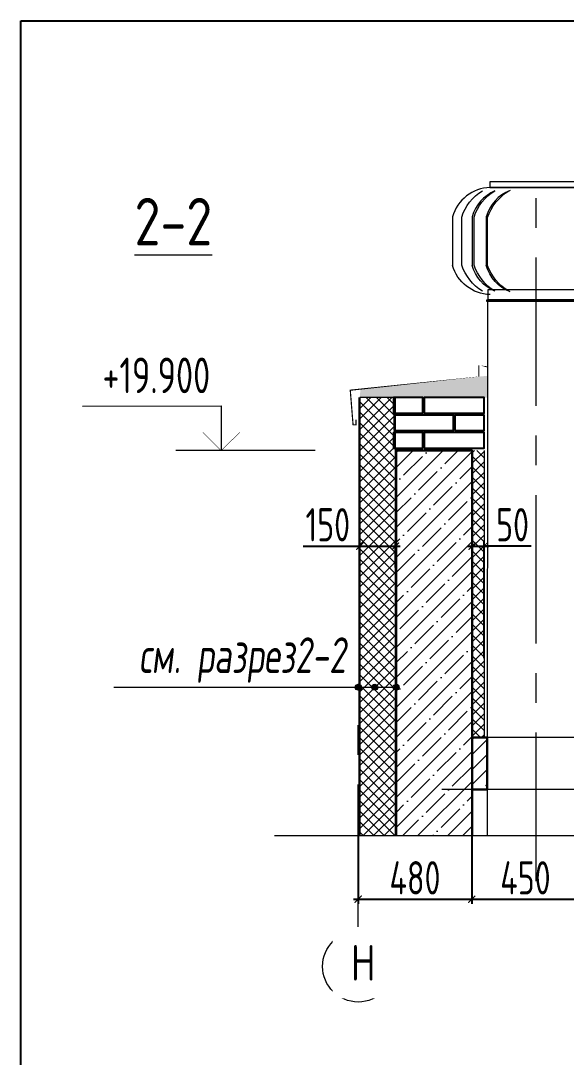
# Model space of a CAD drawing. Header units: millimetres. Extents: x -314343 to 682031, y 21428 to 98936.
# Drawn here: x 415331 to 417628, y 62958 to 67322 of the extents above; entities that cross this region are included whole.
import ezdxf

# ---------------------------------------------------------------- set-up
doc = ezdxf.new("R2010")
doc.units = ezdxf.units.MM
doc.header["$MEASUREMENT"] = 0
doc.header["$PDMODE"] = 3
doc.header["$PDSIZE"] = -4
doc.linetypes.add('CENTER', pattern=[2, 1.25, -0.25, 0.25, -0.25])
doc.layers.get('0').update_dxf_attribs({"color": 250, "lineweight": 9})
doc.layers.get('Defpoints').update_dxf_attribs({"color": 6})
for name, color, linetype, lineweight in [('0.35', 30, 'Continuous', 30), ('_0', 250, 'Continuous', 9), ('_Выноска', 7, 'Continuous', 15), ('АР_Навесной фасад', 147, 'Continuous', 5), ('АР_Оси', 195, 'Continuous', 9), ('АР_стены', 250, 'Continuous', 30), ('АР_Утеплитель', 250, 'Continuous', 9), ('Маркировка потолков', 7, 'Continuous', 9)]:
    doc.layers.add(name, color=color, linetype=linetype, lineweight=lineweight)
doc.layers.add('PDF _0', color=7, linetype='Continuous')
doc.styles.add('ISOCPEUR', font='isocpeur.ttf', dxfattribs={"width": 0.7})
doc.styles.add('ГОСТ 2.304', font='isocpeur.ttf', dxfattribs={"width": 0.7})
doc.dimstyles.new('R_50', dxfattribs={"dimtxt": 140, "dimasz": 30, "dimexe": 20, "dimexo": 0, "dimgap": 20, "dimtad": 1, "dimdec": 0, "dimrnd": 5, "dimzin": 0, "dimdsep": 46, "dimtxsty": 'ISOCPEUR', "dimblk": 'ARCHTICK', "dimcen": 50, "dimdle": 20, "dimclrd": 256, "dimclre": 256, "dimclrt": 256, "dimadec": 0, "dimazin": 0, "dimtfac": 2, "dimtdec": 0, "dimtofl": 0, "dimtmove": 1, "dimatfit": 3, "dimfxl": 1, "dimtvp": 3, "dimtolj": 1, "dimtzin": 0, "dimarcsym": 0})

# ---------------------------------------------------------------- blocks, each defined once
blk = doc.blocks.new('*U270')
blk.add_lwpolyline([(-1.24910069413876e-14, -56.25449420671546), (-2.220446049250313e-16, -1), (2.25, -0.5000000000000004), (-2.25, 6.106226635438361e-16), (1.110223024625157e-16, 0.5000000000000002), (8.963451456423214e-15, 35.88248590142322)])
blk = doc.blocks.new('_ArchTick')
at = {"color": 0, "linetype": 'ByBlock', "const_width": 0.15}
blk.add_lwpolyline([(-0.5, -0.5), (0.5, 0.5)], dxfattribs=at)
blk = doc.blocks.new('*D260')
at = {"layer": '_0', "lineweight": -2, "ltscale": 500, "transparency": 16777216}
for p, q in [((417211.8382723617, 65110.22884691542), (417301.896963773, 65110.22884691542)), ((417231.8382723617, 64988.74621847551), (417231.8382723617, 65130.22884691542)), ((417281.896963773, 64638.95567434133), (417281.896963773, 65130.22884691542)), ((417480.4852636595, 65110.22884691542), (417281.896963773, 65110.22884691542))]:
    blk.add_line(p, q, dxfattribs=at)
at = {"layer": 'Defpoints', "color": 0, "ltscale": 500, "transparency": 16777216}
for p in [(417281.896963773, 65110.22884691542), (417231.8382723617, 64988.74621847551), (417281.896963773, 64638.95567434133)]:
    blk.add_point(p, dxfattribs=at)
at = {"layer": '_0', "lineweight": -2, "ltscale": 500, "transparency": 16777216, "xscale": 30, "yscale": 30, "zscale": 30, "rotation": 180}
blk.add_blockref('_ArchTick', (417231.8382723617, 65110.22884691542), dxfattribs=at)
at = {"layer": '_0', "lineweight": -2, "ltscale": 500, "transparency": 16777216, "xscale": 30, "yscale": 30, "zscale": 30}
blk.add_blockref('_ArchTick', (417281.896963773, 65110.22884691542), dxfattribs=at)
at = {"layer": '_0', "ltscale": 500, "transparency": 16777216, "insert": (417401.6852636595, 65200.22884691542), "char_height": 140, "attachment_point": 5, "style": 'ISOCPEUR'}
blk.add_mtext('\\A1;50', dxfattribs=at)
blk = doc.blocks.new('крышник')
at = {"color": 251, "ltscale": 500}
for points in [[(-191.5795036604143, -203.7467991599488), (189.4752693016781, -203.7467991599488), (189.4752693016781, -246.8324238266412), (-191.5795036604143, -246.8324238266412)], [(-196.6953125193409, -246.8324238266412), (193.646527327785, -246.8324238266412), (193.646527327785, -253.9682811462361), (-196.6953125193409, -253.9682811462361)]]:
    blk.add_lwpolyline(points, close=True, dxfattribs=at)
at = {"layer": '_0', "color": 251, "ltscale": 500}
for points in [[(-183.0673725151573, 225.2121012365096, 0.3305568164830414), (-341.0415915836347, 102.1413030268159, 0.3305568164830414)], [(183.0673725150409, 225.2121012365096, -0.3305568164830414), (341.0415915835183, 102.1413030268159, -0.3305568164830414)], [(-215.5257640891941, -211.2865926547165, -0.1668150978023458), (-302.6511892304989, -101.3063825549325), (-302.6511892304989, 101.3063825549325, -0.1832733175010676), (-215.5257640891941, 211.2865926547165)], [(-163.5974686619593, 211.2865926547165, 0.2261490489241471), (-258.4163617055165, 102.1413030268159)], [(-163.5974686619593, -211.2865926547165, -0.1668150978023458), (-250.722893803264, -101.3063825549325), (-250.722893803264, 101.3063825549325, -0.1832733175010676), (-163.5974686619593, 211.2865926547165)], [(-99.14906973694451, 213.4615520067455, 0.235032193702936), (-199.2019134679576, 102.1413030268159)], [(-104.3830204244005, -211.2865926547165, -0.1732926458970932), (-193.6261845129775, -103.2010126109381), (-193.6261845129775, 99.41175249892694, -0.1765394558628313), (-104.3830204244005, 211.2865926547165)], [(215.76657000673, -211.2865926547165, 0.1668150978023458), (302.8919951480348, -101.3063825549325), (302.8919951480348, 101.3063825549325, 0.1832733175010676), (215.76657000673, 211.2865926547165)], [(-183.0673725151573, -225.2121012365096, -0.3305568164830414), (-341.0415915836347, -102.1413030268159, -0.3305568164830414)], [(-163.5974686619593, -211.2865926547165, -0.2261490489241471), (-258.4163617055165, -102.1413030268159)], [(-99.14906973694451, -213.4615520067455, -0.235032193702936), (-199.2019134679576, -102.1413030268159)], [(183.0673725150409, -225.2121012365096, 0.3305568164830414), (341.0415915835183, -102.1413030268159, 0.3305568164830414)]]:
    blk.add_lwpolyline(points, format="xyb", dxfattribs=at)
blk.add_lwpolyline([(-184.6784498561174, 225.2121012365096), (184.4752693016781, 225.2121012365096), (184.4752693016781, 249.5721771376266), (-184.6784498561174, 249.5721771376266)], close=True, dxfattribs=at)
for points in [[(183.0673725150409, 225.2121012365096), (-184.5810136807268, 225.2121012365096)], [(-341.0415915836347, 102.1413030268159), (-341.0415915836347, -102.1413030268159)], [(-258.4163617055165, 102.1413030268159), (-258.4163617055165, -102.1413030268159)], [(-199.2019134679576, 102.1413030268159), (-199.2019134679576, -102.1413030268159)], [(341.0415915835183, -102.1413030268159), (341.0415915835765, -102.1413030268159), (341.0415915835765, 102.1413030268159)]]:
    blk.add_lwpolyline(points, dxfattribs=at)
blk = doc.blocks.new('*D274')
at = {"layer": '_0', "lineweight": -2, "ltscale": 500, "transparency": 16777216}
for p, q in [((416751.8382723618, 63891.31194632744), (416751.8382723618, 63603.7414303075)), ((417229.8283466275, 63891.31194632743), (417229.8283466275, 63603.7414303075)), ((416731.8382723618, 63623.7414303075), (417249.8283466275, 63623.7414303075))]:
    blk.add_line(p, q, dxfattribs=at)
at = {"layer": 'Defpoints', "color": 0, "ltscale": 500, "transparency": 16777216}
for p in [(416751.8382723618, 63891.31194632744), (417229.8283466275, 63891.31194632743), (417229.8283466275, 63623.7414303075)]:
    blk.add_point(p, dxfattribs=at)
at = {"layer": '_0', "lineweight": -2, "ltscale": 500, "transparency": 16777216, "xscale": 30, "yscale": 30, "zscale": 30, "rotation": 180}
blk.add_blockref('_ArchTick', (416751.8382723618, 63623.7414303075), dxfattribs=at)
at = {"layer": '_0', "lineweight": -2, "ltscale": 500, "transparency": 16777216, "xscale": 30, "yscale": 30, "zscale": 30}
blk.add_blockref('_ArchTick', (417229.8283466275, 63623.7414303075), dxfattribs=at)
at = {"layer": '_0', "ltscale": 500, "transparency": 16777216, "insert": (416990.8333094947, 63713.7414303075), "char_height": 140, "attachment_point": 5, "style": 'ISOCPEUR'}
blk.add_mtext('\\A1;480', dxfattribs=at)
blk = doc.blocks.new('*D282')
at = {"layer": '_0', "lineweight": -2, "ltscale": 500, "transparency": 16777216}
for p, q in [((417229.8283466275, 63935.21351201105), (417229.8283466275, 63603.7414303075)), ((417681.907331665, 63935.21351201105), (417681.907331665, 63603.7414303075)), ((417209.8283466275, 63623.7414303075), (417701.907331665, 63623.7414303075))]:
    blk.add_line(p, q, dxfattribs=at)
at = {"layer": 'Defpoints', "color": 0, "ltscale": 500, "transparency": 16777216}
for p in [(417229.8283466275, 63935.21351201105), (417681.907331665, 63935.21351201105), (417681.907331665, 63623.7414303075)]:
    blk.add_point(p, dxfattribs=at)
at = {"layer": '_0', "lineweight": -2, "ltscale": 500, "transparency": 16777216, "xscale": 30, "yscale": 30, "zscale": 30, "rotation": 180}
blk.add_blockref('_ArchTick', (417229.8283466275, 63623.7414303075), dxfattribs=at)
at = {"layer": '_0', "lineweight": -2, "ltscale": 500, "transparency": 16777216, "xscale": 30, "yscale": 30, "zscale": 30}
blk.add_blockref('_ArchTick', (417681.907331665, 63623.7414303075), dxfattribs=at)
at = {"layer": '_0', "ltscale": 500, "transparency": 16777216, "insert": (417455.8678391463, 63713.7414303075), "char_height": 140, "attachment_point": 5, "style": 'ISOCPEUR'}
blk.add_mtext('\\A1;450', dxfattribs=at)
blk = doc.blocks.new('*D288')
at = {"layer": '_0', "lineweight": -2, "ltscale": 500, "transparency": 16777216}
for p, q in [((416520.5681808572, 65110.16103993964), (416758.6839414258, 65110.16103993964)), ((416738.6839414258, 65110.16103993964), (416928.848198096, 65110.16103993964)), ((416758.6839414258, 64988.67841149974), (416758.6839414258, 65130.16103993964)), ((416908.848198096, 65020.20511632599), (416908.848198096, 65130.16103993964))]:
    blk.add_line(p, q, dxfattribs=at)
at = {"layer": 'Defpoints', "color": 0, "ltscale": 500, "transparency": 16777216}
for p in [(416908.848198096, 65110.16103993964), (416908.848198096, 65020.20511632599), (416758.6839414258, 64988.67841149974)]:
    blk.add_point(p, dxfattribs=at)
at = {"layer": '_0', "lineweight": -2, "ltscale": 500, "transparency": 16777216, "xscale": 30, "yscale": 30, "zscale": 30, "rotation": 180}
blk.add_blockref('_ArchTick', (416758.6839414258, 65110.16103993964), dxfattribs=at)
at = {"layer": '_0', "lineweight": -2, "ltscale": 500, "transparency": 16777216, "xscale": 30, "yscale": 30, "zscale": 30}
blk.add_blockref('_ArchTick', (416908.848198096, 65110.16103993964), dxfattribs=at)
at = {"layer": '_0', "ltscale": 500, "transparency": 16777216, "insert": (416623.8681808572, 65200.16103993964), "char_height": 140, "attachment_point": 5, "style": 'ISOCPEUR'}
blk.add_mtext('\\A1;150', dxfattribs=at)

msp = doc.modelspace()

# ---------------------------------------------------------------- hatches: boundary and pattern name
at = {"lineweight": 9, "transparency": 33554559}
h = msp.add_hatch(dxfattribs=at)
h.set_pattern_fill('AR-SAND', color=256, scale=5, angle=2.034774631500633e-05)
h.set_pattern_definition([(37.50002034774632, (-15709.38950448867, 1184.339503310002), (-0.3149702119624408, 9.6341187332094), [0, -7.6, 0, -8.5, 0, -8.125]), (7.500020347746314, (-15709.38950448867, 1184.339503310002), (8.848878515121484, 14.11073346869755), [0, -4.1, 0, -6.850000000000001, 0, -2.625]), (327.5000203477463, (-15715.53950448867, 1184.339501125921), (15.57070929870785, 0.02830079739129785), [0, -2.5, 0, -9, 0, -11.75]), (317.5000203477463, (-15715.53950448867, 1184.339501125921), (15.03063146439322, 4.388383162577362), [0, -1.249999999999998, 0, -5.899999999999991, 0, -6.749999999999992])])
h.paths.add_polyline_path([(416761.3788380073, 65772.90614548093), (416758.5838605712, 65735.84848954546), (417295.9228574287, 65735.60441465821), (417295.9228574287, 65827.33724955776)])
at = {"layer": '_Выноска'}
h = msp.add_hatch(color=256, dxfattribs=at)
edge = h.paths.add_edge_path()
edge.add_arc((416752.3222645739, 64516.02569991272), 12.42273764382844, 0, 360)
h = msp.add_hatch(color=256, dxfattribs=at)
edge = h.paths.add_edge_path()
edge.add_arc((416752.3222645739, 64516.02569991272), 12.42273764385008, 0, 360)
h = msp.add_hatch(color=256, dxfattribs=at)
edge = h.paths.add_edge_path()
edge.add_arc((416821.5349376125, 64516.02569991272), 12.42273764382844, 0, 360)
h = msp.add_hatch(color=256, dxfattribs=at)
edge = h.paths.add_edge_path()
edge.add_arc((416911.8382723617, 64516.02569991272), 12.42273764382844, 0, 360)
at = {"layer": 'АР_Утеплитель', "lineweight": 9, "ltscale": 500}
h = msp.add_hatch(dxfattribs=at)
h.set_pattern_fill('ANSI37', color=251, scale=250, angle=-90.00000000000001)
h.set_pattern_definition([(315, (-14915.86360224668, -12.94944458740792), (22.09708691207961, 22.09708691207961), []), (44.99999999999999, (-14915.86360224668, -12.94944458740792), (-22.0970869120796, 22.09708691207961), [])])
h.paths.add_polyline_path([(416908.848198096, 65735.84848954546), (416773.1147765024, 65735.84848954546), (416758.848198096, 65735.84848954546), (416758.848198096, 63891.31194632744), (416908.848198096, 63891.31194632744)])
h = msp.add_hatch(dxfattribs=at)
h.set_pattern_fill('ANSI37', color=251, scale=250, angle=-90.00000000000001)
h.set_pattern_definition([(315, (-14199.20648855076, 0), (22.09708691207961, 22.09708691207961), []), (44.99999999999999, (-14199.20648855076, 0), (-22.0970869120796, 22.09708691207961), [])])
h.paths.add_polyline_path([(417281.9611157235, 65512.91972511983), (417231.8382723616, 65512.91972511982), (417231.8382723618, 64304.28395708319), (417281.9611157237, 64304.28395708318)])
at = {"layer": 'Маркировка потолков', "lineweight": 9, "ltscale": 5000, "transparency": 33554610}
h = msp.add_hatch(dxfattribs=at)
h.set_pattern_fill('ANSI35', color=256, scale=356.9777)
h.set_pattern_definition([(45, (-21733.83161554363, -7.275957614183426e-12), (-63.10533810059426, 63.10533810059426), []), (45, (-21670.72627754893, -7.275957614183426e-12), (-63.10533810059426, 63.10533810059426), [111.55553125, -22.31110625, 0, -22.31110625])])
h.paths.add_polyline_path([(417231.8382723617, 65512.20522106368), (416911.838272362, 65512.20522106369), (416911.8382723616, 63891.31194632745), (417231.8382723613, 63891.31194632744)])
h = msp.add_hatch(dxfattribs=at)
h.set_pattern_fill('ANSI35', color=256, scale=356.9777)
h.set_pattern_definition([(45, (-15408.75259741867, 0.9648647631984204), (-63.10533810059426, 63.10533810059426), []), (45, (-15345.64725942397, 0.9648647631984204), (-63.10533810059426, 63.10533810059426), [111.55553125, -22.31110625, 0, -22.31110625])])
h.paths.add_polyline_path([(417294.8589435287, 64085.21268287415), (417295.0266902235, 64304.74353448333), (417231.824377797, 64304.28395708318), (417231.8521669264, 64085.68211342669)])

# ---------------------------------------------------------------- linework, layer by layer
at = {"layer": '0.35', "color": 18, "ltscale": 200, "true_color": 0x000000}
msp.add_lwpolyline([(417295.0573749213, 64304.04973431798), (417231.8220666691, 64304.28395708318), (417231.8544780543, 64085.47011535498), (417294.8282588309, 64085.90648303949), (417295.0573749213, 64304.04973431798)], dxfattribs=at)
at = {"layer": '_0', "color": 7, "ltscale": 500}
for p, q in [((416753.8481980961, 65735.84848954546), (416753.8481980961, 63891.31194632744)), ((417684.2466885293, 64304.28395708319), (417231.8382723617, 64304.13426815885)), ((417684.0077502808, 64085.08033263032), (417103.2485831137, 64085.71337680793))]:
    msp.add_line(p, q, dxfattribs=at)
at = {"layer": '_0', "color": 1, "ltscale": 500}
for p, q in [((417281.9611157235, 65512.91972511981), (417281.9611157237, 64304.28395708319)), ((417231.8382723617, 64919.88007527705), (417231.8382723617, 64304.28395708318))]:
    msp.add_line(p, q, dxfattribs=at)
at = {"layer": '_0', "color": 7}
msp.add_lwpolyline([(417296.1446070239, 66140.43977298305), (417294.755230038, 63891.31194632745)], dxfattribs=at)
at = {"layer": '_0', "color": 7, "lineweight": 30, "ltscale": 500, "const_width": 5}
msp.add_lwpolyline([(417295.9741995323, 65864.58359060659), (417259.4674942809, 65864.5505948797), (417259.4674942808, 65830.49398235448), (416718.4078822364, 65766.62510039803), (416730.2079625159, 65620.64897832442), (416742.8907008296, 65620.9061296479), (416742.8907008296, 65642.58499160594)], dxfattribs=at)
at = {"layer": '_0', "color": 7}
msp.add_lwpolyline([(416908.848198096, 65735.84848954546), (416773.1147765024, 65735.84848954546), (416758.5838605712, 65735.84848954546), (416758.848198096, 63891.31194632744), (416908.848198096, 63891.31194632744)], close=True, dxfattribs=at)
at = {"layer": '_0', "color": 7, "ltscale": 500}
for points in [[(417500.5345011791, 65508.74791986935), (417500.8498848842, 65508.74763481721)], [(417501.1652685893, 65508.74791986935), (417500.8498848842, 65508.74763481721)], [(415722.5438470334, 64516.20372107413), (416911.8382723617, 64516.02569991272)]]:
    msp.add_lwpolyline(points, dxfattribs=at)
at = {"layer": '_Выноска'}
for centre, radius in [((416752.3222645739, 64516.02569991272), 12.42273764382844), ((416752.3222645739, 64516.02569991272), 12.42273764382842), ((416821.5349376125, 64516.02569991272), 12.42273764382844), ((416911.8382723617, 64516.02569991272), 12.42273764382844)]:
    msp.add_circle(centre, radius, dxfattribs=at)
at = {"layer": 'Defpoints', "color": 5, "ltscale": 500}
msp.add_lwpolyline([(415330.8953333922, 67322.04329169786), (419855.8928631279, 67322.04329169786), (419855.892863128, 62627.02548332827), (415330.8953333923, 62627.02548332827)], close=True, dxfattribs=at)
at = {"layer": 'PDF _0', "lineweight": 0}
msp.add_line((416571.1949433695, 65512.20522106371), (415984.3409532545, 65512.20522106362), dxfattribs=at)
msp.add_lwpolyline([(415591.0151039465, 65699.94043127498), (416174.7028942861, 65700.87865449127), (416174.7028942861, 65512.20522106365)], dxfattribs=at)
at = {"layer": 'PDF _0', "lineweight": 30, "const_width": 2}
msp.add_lwpolyline([(416253.2696280571, 65589.13514788105), (416174.7028942861, 65512.20522106365), (416097.7729674688, 65589.13514788105)], dxfattribs=at)
at = {"layer": 'АР_Навесной фасад', "color": 18, "lineweight": 30, "ltscale": 100, "true_color": 0x000000}
msp.add_lwpolyline([(416911.8382723617, 63891.31194632745), (416911.8382723618, 65512.20522106369), (417231.8382723618, 65512.20522106368), (417231.8382723617, 63891.31194632744)], dxfattribs=at)
at = {"layer": 'АР_Оси', "linetype": 'CENTER', "ltscale": 500}
for p, q in [((417500.8498848842, 63700.3268042077), (417500.8498848842, 66694.96187781641)), ((416751.8382723617, 63481.20082878532), (416751.8382723618, 64403.60330638232))]:
    msp.add_line(p, q, dxfattribs=at)
at = {"layer": 'АР_Оси', "ltscale": 0.5}
msp.add_circle((416751.8382723617, 63340.91010485945), 150, dxfattribs=at)
at = {"layer": 'АР_стены', "color": 22, "lineweight": 25, "ltscale": 500}
for points in [[(416899.7854252443, 65670.19126119511), (417023.4516670288, 65670.1912611952), (417023.4516670288, 65735.60068458259), (416899.7854252443, 65735.60068458249)], [(417029.9504788433, 65670.19126119299), (417281.896963773, 65670.19126119297), (417281.896963773, 65735.60068458036), (417029.9504788433, 65735.60068458036)], [(416903.3498763167, 65596.5554931564), (417152.3971007193, 65596.5554931564), (417152.3971007198, 65661.96491654377), (416903.3498763172, 65661.96491654377)], [(417158.2307219882, 65596.5554931564), (417281.8969637725, 65596.5554931564), (417281.896963773, 65661.96491654377), (417158.2307219888, 65661.96491654377)], [(416899.7854252437, 65522.91972511983), (417023.4516670285, 65522.91972511981), (417023.4516670285, 65588.3291485072), (416899.7854252437, 65588.32914850721)], [(417029.9504788433, 65522.91972511982), (417281.896963773, 65522.91972511981), (417281.896963773, 65588.3291485072), (417029.9504788433, 65588.3291485072)]]:
    msp.add_lwpolyline(points, close=True, dxfattribs=at)

# ---------------------------------------------------------------- block references
at = {"ltscale": 100, "xscale": 23.79851555813043, "yscale": 23.79851555813043, "zscale": 23.79851555813043, "rotation": 270}
msp.add_blockref('*U270', (417737.627111833, 63891.31194632745), dxfattribs=at)
at = {"layer": '_0', "color": 1}
msp.add_blockref('крышник', (417490.2404504666, 66394.4080541293), dxfattribs=at)

# ---------------------------------------------------------------- texts
at = {"layer": 'PDF _0', "color": 7, "lineweight": 0, "char_height": 150, "attachment_point": 9, "style": 'ISOCPEUR'}
for s, insert in [('+19.900', (416128.6076480534, 65754.07234822298)), ('{\\Q7;см. разрез2-2}', (416700.887251231, 64535.37806772802))]:
    msp.add_mtext(s, dxfattribs=dict(at, insert=insert))

# ---------------------------------------------------------------- dimensions: what is measured, and where the dimension line sits
at = {"layer": '_0', "color": 1, "ltscale": 500}
for base, p1, p2, picture, middle in [((416908.848198096, 65110.16103993964), (416758.6839414258, 64988.67841149974), (416908.848198096, 65020.20511632599), '*D288', (416623.8681808572, 65106.56891211619)), ((417281.896963773, 65110.22884691542), (417231.8382723617, 64988.74621847551), (417281.896963773, 64638.95567434133), '*D260', (417401.6852636595, 65106.63671909197))]:
    dim = msp.add_linear_dim(base=base, p1=p1, p2=p2, dimstyle='R_50', override={"dimpost": '\\X', "dimtfill": 0}, dxfattribs=at)
    dim.commit()
    dim.dimension.update_dxf_attribs({"geometry": picture, "text_midpoint": middle, "dimtype": 160})
for base, p1, p2, picture, middle in [((417681.907331665, 63623.7414303075), (417229.8283466275, 63935.21351201105), (417681.907331665, 63935.21351201105), '*D282', (417455.8678391463, 63713.7414303075)), ((417229.8283466275, 63623.7414303075), (416751.8382723618, 63891.31194632744), (417229.8283466275, 63891.31194632743), '*D274', (416990.8333094947, 63713.7414303075))]:
    dim = msp.add_linear_dim(base=base, p1=p1, p2=p2, dimstyle='R_50', override={"dimpost": '\\X'}, dxfattribs=at)
    dim.commit()
    dim.dimension.update_dxf_attribs({"geometry": picture, "text_midpoint": middle})

# ---------------------------------------------------------------- next in the draw order: texts
at = {"layer": 'АР_Оси', "color": 5, "insert": (415809.7654495402, 66576.26246769197), "char_height": 200, "attachment_point": 1, "line_spacing_factor": 1.149209049011902, "style": 'ГОСТ 2.304', "bg_fill": 2}
msp.add_mtext('{\\W0.8;\\L2-2}', dxfattribs=at)
at = {"layer": 'АР_Оси', "insert": (416719.6848015077, 63431.20082878532), "char_height": 150, "attachment_point": 1, "line_spacing_factor": 1.149209049011902, "style": 'ГОСТ 2.304', "bg_fill": 2}
msp.add_mtext('{\\W0.8;Н}', dxfattribs=at)

doc.saveas('drawing.dxf')
